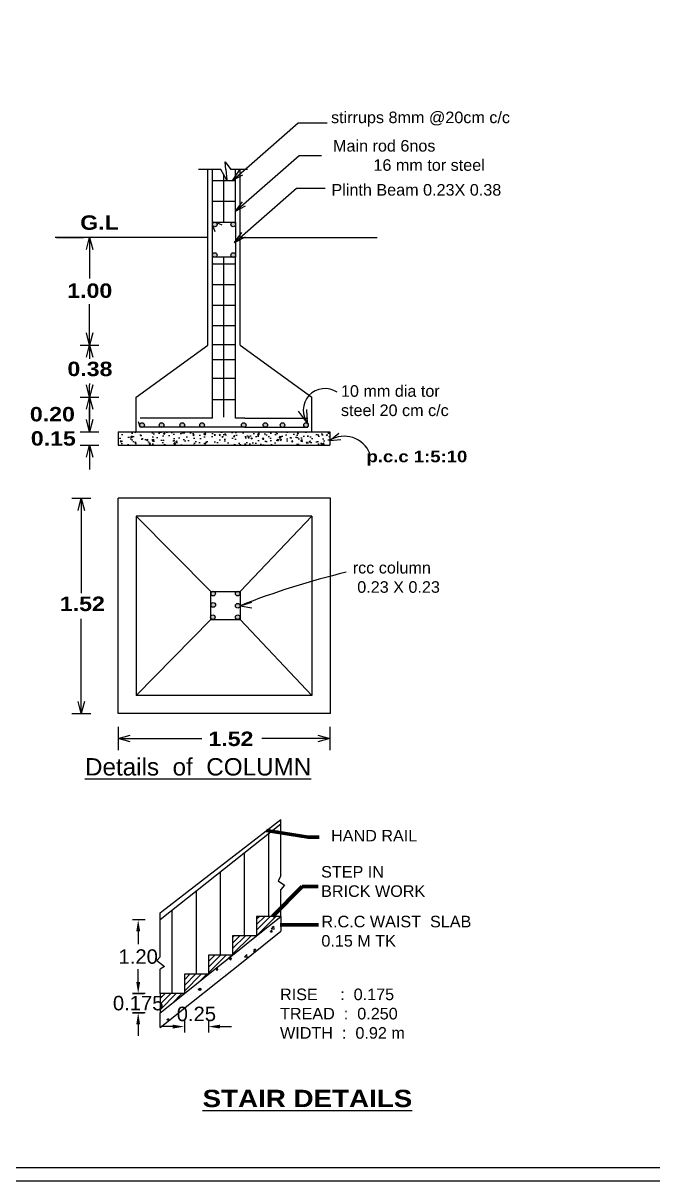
# Model space of a CAD drawing. Header units: metres. Extents: x 0 to 107, y 0 to 69.
# Drawn here: x 28.51 to 39.39, y 0 to 20.02 of the extents above; entities that cross this region are included whole.
import ezdxf

# ---------------------------------------------------------------- set-up
doc = ezdxf.new("R2010")
doc.units = ezdxf.units.M
doc.header["$LTSCALE"] = 0.2
doc.header["$MEASUREMENT"] = 0
doc.header["$PDMODE"] = 2
doc.layers.get('0').update_dxf_attribs({"lineweight": 15})
doc.styles.get("Standard").update_dxf_attribs({"font": 'arial.ttf', "height": 0.25})
doc.styles.add('style1', font='', dxfattribs={"height": 0.2})
doc.styles.get('style1').set_extended_font_data('Arial Black')
doc.dimstyles.get("Standard").update_dxf_attribs({"dimtxt": 0.23, "dimasz": 0.2, "dimexe": 0.12, "dimexo": 0.0625, "dimgap": 0.09, "dimtad": 1, "dimtih": 1, "dimtoh": 1, "dimzin": 1, "dimdsep": 46, "dimtxsty": 'Standard', "dimcen": 0.09, "dimazin": 0, "dimtfac": 1, "dimtix": 1, "dimtofl": 0, "dimtmove": 0, "dimatfit": 0, "dimfxl": 0, "dimtolj": 1, "dimtzin": 0, "dimarcsym": 0})

# ---------------------------------------------------------------- blocks, each defined once
blk = doc.blocks.new('*D21')
at = {"color": 0, "linetype": 'Continuous', "lineweight": -2}
for p, q in [((30.618, 4.515), (30.398, 4.515)), ((30.618, 3.239), (30.398, 3.239))]:
    blk.add_line(p, q, dxfattribs=at)
at = {"color": 0, "lineweight": 25}
for p, q in [((30.498, 4.315), (30.498, 4.094)), ((30.498, 3.439), (30.498, 3.659))]:
    blk.add_line(p, q, dxfattribs=at)
at = {"color": 0}
for points in [[(30.465, 4.315), (30.532, 4.315), (30.498, 4.515)], [(30.465, 3.439), (30.532, 3.439), (30.498, 3.239)]]:
    blk.add_solid(points, dxfattribs=at)
at = {"layer": 'Defpoints', "color": 0}
for p in [(30.879, 4.515), (30.498, 3.239), (30.879, 3.239)]:
    blk.add_point(p, dxfattribs=at)
at = {"color": 0, "lineweight": 25, "insert": (30.498, 3.877), "char_height": 0.25, "attachment_point": 5}
blk.add_mtext('\\A1;1.20', dxfattribs=at)
blk = doc.blocks.new('*D22')
at = {"color": 0, "lineweight": 25}
for p, q in [((30.498, 3.439), (30.498, 3.639)), ((30.498, 2.705), (30.498, 2.505))]:
    blk.add_line(p, q, dxfattribs=at)
at = {"color": 0, "linetype": 'Continuous', "lineweight": -2}
for p, q in [((30.618, 3.239), (30.398, 3.239)), ((30.618, 2.905), (30.398, 2.905))]:
    blk.add_line(p, q, dxfattribs=at)
at = {"color": 0}
for points in [[(30.465, 3.439), (30.532, 3.439), (30.498, 3.239)], [(30.465, 2.705), (30.532, 2.705), (30.498, 2.905)]]:
    blk.add_solid(points, dxfattribs=at)
at = {"layer": 'Defpoints', "color": 0}
for p in [(30.879, 3.239), (30.498, 2.905), (30.879, 2.905)]:
    blk.add_point(p, dxfattribs=at)
at = {"color": 0, "lineweight": 25, "insert": (30.498, 3.072), "char_height": 0.25, "attachment_point": 5}
blk.add_mtext('\\A1;0.175', dxfattribs=at)
blk = doc.blocks.new('*D23')
at = {"color": 0, "lineweight": 25}
for p, q in [((31.096, 2.667), (30.896, 2.667)), ((31.913, 2.667), (32.113, 2.667))]:
    blk.add_line(p, q, dxfattribs=at)
at = {"color": 0, "linetype": 'Continuous', "lineweight": -2}
for p, q in [((31.296, 2.787), (31.296, 2.567)), ((31.713, 2.787), (31.713, 2.567))]:
    blk.add_line(p, q, dxfattribs=at)
at = {"color": 0}
for points in [[(31.096, 2.701), (31.096, 2.634), (31.296, 2.667)], [(31.913, 2.701), (31.913, 2.634), (31.713, 2.667)]]:
    blk.add_solid(points, dxfattribs=at)
at = {"layer": 'Defpoints', "color": 0}
for p in [(31.713, 3.572), (31.296, 3.239), (31.713, 2.667)]:
    blk.add_point(p, dxfattribs=at)
at = {"color": 0, "lineweight": 25, "insert": (31.504, 2.885), "char_height": 0.25, "attachment_point": 5}
blk.add_mtext('\\A1;0.25', dxfattribs=at)

msp = doc.modelspace()

# ---------------------------------------------------------------- hatches: boundary and pattern name
at = {"lineweight": 25}
h = msp.add_hatch(color=7, dxfattribs=at)
h.paths.add_polyline_path([(31.782, 16.544), (31.782, 16.534, 0.939689), (31.862, 16.539, 0.939689)])
h.paths.add_polyline_path([(32.101, 16.54, 1), (32.181, 16.54, 1)])
h.paths.add_polyline_path([(32.101, 16.01, 0.363684), (32.134, 15.971), (32.148, 15.971, 0.363684), (32.181, 16.01, 1)])
h.paths.add_polyline_path([(31.782, 16.016), (31.782, 16.007, 0.944531), (31.862, 16.011, 0.944531)])
h = msp.add_hatch(color=7, dxfattribs=at)
h.paths.add_polyline_path([(30.525, 13.07, 0.293166), (30.548, 13.034), (30.582, 13.034, 0.293166), (30.605, 13.07, 1)])
h.paths.add_polyline_path([(30.862, 13.07, 0.293166), (30.885, 13.034), (30.919, 13.034, 0.293166), (30.942, 13.07, 1)])
h.paths.add_polyline_path([(31.219, 13.07, 0.293166), (31.242, 13.034), (31.275, 13.034, 0.293166), (31.299, 13.07, 1)])
h.paths.add_polyline_path([(31.562, 13.07, 0.293166), (31.586, 13.034), (31.619, 13.034, 0.293166), (31.642, 13.07, 1)])
h.paths.add_polyline_path([(32.282, 13.07, 0.293166), (32.306, 13.034), (32.339, 13.034, 0.293166), (32.362, 13.07, 1)])
h.paths.add_polyline_path([(32.656, 13.071, 0.298745), (32.68, 13.034), (32.712, 13.034, 0.298745), (32.736, 13.071, 1)])
h.paths.add_polyline_path([(33.033, 13.07, 1), (32.953, 13.07, 0.293166), (32.976, 13.034), (33.009, 13.034, 0.293166)])
h.paths.add_polyline_path([(33.359, 13.07, 0.293166), (33.383, 13.034), (33.416, 13.034, 0.293166), (33.439, 13.07, 1)])
h = msp.add_hatch(dxfattribs=at)
h.set_pattern_fill('AR-CONC', scale=0.035, style=0)
h.set_pattern_definition([(50, (-283.26815, -387.432), (0.25104106, -0.02196325), [0.02625, -0.28875]), (355, (-283.26815, -387.432), (-0.04856297, 0.26326725), [0.021, -0.231]), (100.4514, (-283.24723, -387.43383), (0.20247828, 0.24130384), [0.02230907, -0.24539974]), (46.1842, (-283.26815, -387.362), (0.37353437, -0.05793166), [0.039375, -0.433125]), (96.6356, (-283.23702, -387.36683), (0.32713195, 0.34094125), [0.0334636, -0.36809955]), (351.1842, (-283.26815, -387.362), (0.32713168, 0.3409415), [0.0315, -0.3465]), (21, (-283.23315, -387.3795), (0.20891747, -0.14091661), [0.02625, -0.28875]), (326, (-283.23315, -387.3795), (0.08516037, 0.25380252), [0.021, -0.231]), (71.4514, (-283.21574, -387.39124), (0.29407792, 0.11288567), [0.02230907, -0.24539974]), (37.5, (-283.26815, -387.432), (0.00425595, 0.116512849), [0, -0.2282, 0, -0.2345, 0, -0.231875]), (7.5, (-283.26815, -387.432), (0.092074338, 0.1380441), [0, -0.1337, 0, -0.22295, 0, -0.088375]), (327.5, (-283.3462, -387.432), (0.186837853, -0.007894205), [0, -0.0875, 0, -0.273, 0, -0.36225]), (317.5, (-283.3812, -387.432), (0.20411516, 0.035036744), [0, -0.11375, 0, -0.1813, 0, -0.25725])])
h.paths.add_polyline_path([(33.811, 12.954), (30.151, 12.954), (30.151, 12.724), (33.811, 12.724)])
h = msp.add_hatch(color=7, dxfattribs=at)
h.paths.add_polyline_path([(32.179, 9.945, 1), (32.259, 9.945, 1)])
h.paths.add_polyline_path([(32.229, 10.193), (32.207, 10.193, 0.332907), (32.178, 10.155, 1), (32.258, 10.155, 0.332907)])
h.paths.add_polyline_path([(31.834, 10.155, 0.332907), (31.805, 10.193), (31.783, 10.193, 0.332907), (31.754, 10.155, 1)])
h.paths.add_polyline_path([(31.755, 9.96, 1), (31.835, 9.96, 1)])
h.paths.add_polyline_path([(31.753, 9.768), (31.753, 9.729, 0.774568), (31.828, 9.748, 0.774568)])
h.paths.add_polyline_path([(32.178, 9.748, 1), (32.258, 9.748, 1)])

# ---------------------------------------------------------------- linework, layer by layer
at = {"color": 7, "lineweight": 25}
for p, q in [((32.015, 17.487), (32.003, 17.624)), ((32.003, 17.624), (32.099, 17.488)), ((31.927, 17.488), (31.54, 17.488)), ((31.701, 14.454), (31.701, 17.488)), ((31.782, 16.561), (31.782, 17.488)), ((32.031, 17.308), (31.927, 17.488)), ((32.015, 17.487), (32.031, 17.308)), ((32.389, 17.488), (32.099, 17.488)), ((32.136, 17.304), (32.252, 17.477)), ((32.182, 16.581), (32.182, 17.488)), ((32.26, 14.454), (32.26, 17.488)), ((31.795, 17.301), (32.182, 17.301)), ((31.98, 16.581), (31.98, 17.398)), ((32.136, 17.304), (32.307, 17.396)), ((32.176, 17.301), (32.182, 17.301)), ((31.795, 16.941), (32.182, 16.941)), ((32.176, 16.941), (32.182, 16.941)), ((32.182, 16.769), (32.303, 16.933)), ((32.182, 16.769), (32.353, 16.864)), ((31.795, 16.581), (31.782, 16.581)), ((31.782, 15.971), (31.782, 16.581)), ((31.782, 16.527), (31.823, 16.418)), ((31.795, 16.581), (32.182, 16.581)), ((31.838, 16.581), (31.944, 16.535)), ((32.176, 16.581), (32.182, 16.581)), ((32.182, 16.581), (32.182, 15.971)), ((31.701, 16.314), (29.065, 16.314)), ((29.084, 16.314), (29.553, 16.314)), ((29.602, 16.104), (29.658, 16.314)), ((29.658, 16.314), (29.714, 16.104)), ((29.658, 16.314), (29.658, 16.104)), ((32.162, 16.226), (32.288, 16.403)), ((32.162, 16.226), (32.355, 16.323)), ((32.265, 16.314), (34.629, 16.314)), ((29.658, 16.104), (29.658, 15.605)), ((31.782, 13.191), (31.782, 15.98)), ((31.795, 15.861), (31.782, 15.861)), ((31.795, 15.861), (32.182, 15.861)), ((31.98, 13.208), (31.98, 15.971)), ((32.176, 15.861), (32.182, 15.861)), ((32.182, 13.191), (32.182, 15.971)), ((31.795, 15.501), (31.782, 15.501)), ((31.795, 15.501), (32.182, 15.501)), ((32.176, 15.501), (32.182, 15.501)), ((29.658, 14.664), (29.658, 15.163)), ((31.782, 15.144), (32.182, 15.144)), ((29.658, 14.454), (29.602, 14.664)), ((29.714, 14.664), (29.658, 14.454)), ((29.658, 14.454), (29.658, 14.664)), ((31.782, 14.792), (32.182, 14.792)), ((29.495, 14.454), (29.82, 14.454)), ((29.602, 14.244), (29.658, 14.454)), ((29.658, 14.454), (29.714, 14.244)), ((29.658, 14.454), (29.658, 14.244)), ((30.461, 13.554), (31.701, 14.454)), ((31.782, 14.465), (32.182, 14.465)), ((32.26, 14.454), (33.501, 13.554)), ((29.658, 14.244), (29.658, 14.218)), ((31.782, 14.201), (32.182, 14.201)), ((31.782, 13.88), (32.182, 13.88)), ((29.658, 13.554), (29.602, 13.764)), ((29.658, 13.789), (29.658, 13.764)), ((29.714, 13.764), (29.658, 13.554)), ((29.658, 13.554), (29.658, 13.764)), ((29.495, 13.554), (29.82, 13.554)), ((29.602, 13.344), (29.658, 13.554)), ((29.658, 13.554), (29.714, 13.344)), ((29.658, 13.554), (29.658, 13.344)), ((30.461, 12.954), (30.461, 13.554)), ((31.782, 13.511), (32.182, 13.511)), ((33.501, 12.954), (33.501, 13.554)), ((29.658, 13.164), (29.658, 13.374)), ((29.658, 13.344), (29.658, 13.164)), ((33.424, 13.102), (33.27, 13.31)), ((33.424, 13.102), (33.416, 13.341)), ((33.501, 13.116), (33.501, 13.313)), ((29.658, 12.954), (29.602, 13.164)), ((29.658, 12.954), (29.602, 13.164)), ((29.714, 13.164), (29.658, 12.954)), ((29.658, 12.954), (29.658, 13.164)), ((29.714, 13.164), (29.658, 12.954)), ((29.658, 12.954), (29.658, 13.164)), ((30.532, 13.034), (30.503, 13.128)), ((31.782, 13.191), (30.532, 13.191)), ((32.342, 13.034), (30.532, 13.034)), ((32.342, 13.191), (32.182, 13.191)), ((32.342, 13.191), (33.432, 13.191)), ((32.342, 13.034), (33.432, 13.034)), ((29.495, 12.954), (29.82, 12.954)), ((30.151, 12.954), (33.811, 12.954)), ((30.151, 12.954), (30.151, 12.724)), ((33.811, 12.954), (33.811, 12.724)), ((33.811, 12.805), (33.966, 12.932)), ((33.811, 12.805), (34.002, 12.82)), ((29.495, 12.724), (29.82, 12.724)), ((29.602, 12.514), (29.658, 12.724)), ((29.658, 12.724), (29.714, 12.514)), ((29.658, 12.724), (29.658, 12.514)), ((30.151, 12.724), (33.811, 12.724)), ((29.658, 12.514), (29.658, 12.304)), ((29.353, 11.803), (29.678, 11.803)), ((29.459, 11.593), (29.515, 11.803)), ((29.515, 11.803), (29.572, 11.593)), ((29.515, 11.803), (29.515, 11.593)), ((33.822, 11.803), (30.151, 11.803)), ((30.151, 8.082), (30.151, 11.803)), ((33.822, 8.082), (33.822, 11.803)), ((29.515, 11.593), (29.515, 10.164)), ((33.501, 11.493), (30.461, 11.493)), ((30.461, 11.493), (30.461, 8.392)), ((31.753, 10.193), (30.461, 11.493)), ((32.26, 10.193), (33.501, 11.493)), ((33.501, 11.493), (33.501, 8.392)), ((31.753, 10.193), (32.26, 10.193)), ((31.753, 9.707), (31.753, 10.193)), ((32.26, 10.193), (32.26, 9.707)), ((32.26, 9.946), (32.462, 10.008)), ((32.26, 9.946), (32.462, 9.908)), ((29.515, 8.292), (29.515, 9.721)), ((31.753, 9.707), (30.461, 8.392)), ((31.753, 9.707), (32.26, 9.707)), ((32.26, 9.707), (33.501, 8.392)), ((29.515, 8.082), (29.459, 8.292)), ((29.572, 8.292), (29.515, 8.082)), ((29.515, 8.082), (29.515, 8.292)), ((33.501, 8.392), (30.461, 8.392)), ((29.353, 8.082), (29.678, 8.082)), ((33.822, 8.082), (30.151, 8.082)), ((30.151, 7.853), (30.151, 7.448)), ((33.811, 7.853), (33.811, 7.448)), ((30.151, 7.65), (30.361, 7.707)), ((30.361, 7.594), (30.151, 7.65)), ((30.151, 7.65), (30.361, 7.65)), ((30.361, 7.65), (31.596, 7.65)), ((33.601, 7.65), (32.634, 7.65)), ((33.601, 7.707), (33.811, 7.65)), ((33.811, 7.65), (33.601, 7.594)), ((33.811, 7.65), (33.601, 7.65)), ((30.904, 4.656), (32.963, 6.25)), ((32.963, 5.274), (32.963, 6.25)), ((32.963, 6.169), (30.879, 4.515)), ((32.812, 6.045), (33.434, 5.944)), ((32.754, 4.572), (32.754, 6.003)), ((32.337, 4.239), (32.337, 5.672)), ((31.921, 3.905), (31.921, 5.342)), ((32.963, 5.274), (32.917, 5.188)), ((31.504, 3.572), (31.504, 5.011)), ((32.917, 5.188), (33.025, 5.116)), ((33.025, 5.116), (32.963, 5.041)), ((32.963, 4.572), (32.963, 5.041)), ((30.879, 4.636), (30.904, 4.656)), ((30.879, 3.876), (30.879, 4.636)), ((31.087, 3.239), (31.087, 4.68)), ((32.546, 4.572), (32.546, 4.239)), ((32.963, 4.572), (32.546, 4.572)), ((32.546, 4.239), (32.963, 4.572)), ((32.546, 4.53), (32.588, 4.572)), ((32.546, 4.433), (32.685, 4.572)), ((32.546, 4.335), (32.782, 4.572)), ((32.548, 4.24), (32.88, 4.572)), ((32.891, 4.501), (32.891, 4.501)), ((32.963, 4.572), (32.963, 4.316)), ((33.152, 4.428), (33.614, 4.428)), ((32.546, 4.239), (32.129, 4.239)), ((32.129, 3.905), (32.546, 4.239)), ((32.129, 4.239), (32.129, 3.905)), ((32.129, 4.239), (32.129, 3.905)), ((32.129, 4.21), (32.157, 4.239)), ((32.129, 4.113), (32.255, 4.239)), ((32.129, 4.016), (32.352, 4.239)), ((32.129, 3.919), (32.449, 4.239)), ((32.602, 4.206), (32.602, 4.206)), ((32.635, 4.288), (32.635, 4.288)), ((32.671, 4.082), (32.963, 4.316)), ((32.76, 4.304), (32.76, 4.304)), ((32.783, 4.308), (32.807, 4.337)), ((32.783, 4.308), (32.813, 4.305)), ((32.799, 4.356), (32.799, 4.356)), ((32.801, 4.327), (32.801, 4.327)), ((32.804, 4.361), (32.843, 4.402)), ((32.804, 4.361), (32.848, 4.354)), ((32.807, 4.393), (32.807, 4.393)), ((32.813, 4.305), (32.808, 4.337)), ((32.848, 4.354), (32.843, 4.402)), ((32.254, 3.749), (32.671, 4.082)), ((32.409, 4.052), (32.409, 4.052)), ((32.497, 4.001), (32.532, 4.015)), ((32.503, 4.09), (32.503, 4.09)), ((32.522, 3.985), (32.532, 4.015)), ((32.54, 4.158), (32.54, 4.158)), ((32.628, 4.107), (32.628, 4.107)), ((32.793, 4.19), (32.793, 4.19)), ((30.879, 3.876), (30.818, 3.811)), ((30.818, 3.811), (30.955, 3.704)), ((31.713, 3.905), (31.713, 3.572)), ((31.713, 3.572), (32.129, 3.905)), ((32.129, 3.905), (31.713, 3.905)), ((31.713, 3.891), (31.727, 3.905)), ((31.713, 3.794), (31.824, 3.905)), ((31.713, 3.697), (31.921, 3.905)), ((31.713, 3.599), (32.019, 3.905)), ((32.062, 3.851), (32.116, 3.905)), ((32.077, 3.84), (32.112, 3.854)), ((32.077, 3.84), (32.102, 3.823)), ((32.102, 3.823), (32.112, 3.854)), ((32.238, 3.961), (32.238, 3.961)), ((32.277, 3.956), (32.277, 3.956)), ((32.337, 3.874), (32.375, 3.915)), ((32.337, 3.874), (32.381, 3.867)), ((32.344, 3.894), (32.344, 3.894)), ((32.371, 3.893), (32.371, 3.893)), ((32.381, 3.867), (32.375, 3.915)), ((32.494, 3.963), (32.518, 3.992)), ((32.494, 3.963), (32.519, 3.961)), ((32.497, 4.001), (32.522, 3.985)), ((32.505, 3.95), (32.505, 3.95)), ((32.523, 3.964), (32.518, 3.992)), ((32.534, 3.991), (32.534, 3.991)), ((30.955, 3.704), (30.879, 3.663)), ((30.879, 3.239), (30.879, 3.663)), ((31.838, 3.416), (32.254, 3.749)), ((31.846, 3.65), (31.87, 3.679)), ((31.846, 3.65), (31.876, 3.647)), ((31.876, 3.647), (31.87, 3.679)), ((31.924, 3.654), (31.924, 3.654)), ((32.011, 3.752), (32.011, 3.752)), ((32.096, 3.704), (32.096, 3.704)), ((32.139, 3.707), (32.139, 3.707)), ((32.271, 3.79), (32.271, 3.79)), ((31.296, 3.239), (31.713, 3.572)), ((31.713, 3.572), (31.296, 3.572)), ((31.296, 3.572), (31.296, 3.239)), ((31.296, 3.572), (31.296, 3.572)), ((31.296, 3.474), (31.393, 3.572)), ((31.296, 3.377), (31.491, 3.572)), ((31.296, 3.28), (31.588, 3.572)), ((31.421, 3.082), (31.838, 3.416)), ((31.575, 3.462), (31.685, 3.572)), ((31.603, 3.432), (31.603, 3.432)), ((31.613, 3.407), (31.613, 3.407)), ((31.633, 3.494), (31.633, 3.494)), ((31.753, 3.554), (31.753, 3.554)), ((31.774, 3.463), (31.774, 3.463)), ((31.793, 3.457), (31.793, 3.457)), ((31.925, 3.544), (31.925, 3.544)), ((32.005, 3.586), (32.005, 3.586)), ((30.397, 3.239), (30.599, 3.239)), ((30.879, 3.239), (30.879, 2.905)), ((30.879, 2.905), (31.296, 3.239)), ((31.296, 3.239), (30.879, 3.239)), ((30.879, 3.155), (30.963, 3.239)), ((30.879, 3.058), (31.06, 3.239)), ((30.879, 2.96), (31.157, 3.239)), ((31.089, 3.073), (31.255, 3.239)), ((31.346, 3.219), (31.346, 3.219)), ((31.408, 3.22), (31.408, 3.22)), ((31.472, 3.235), (31.472, 3.235)), ((31.49, 3.352), (31.49, 3.352)), ((31.532, 3.269), (31.532, 3.269)), ((31.535, 3.316), (31.57, 3.33)), ((31.535, 3.316), (31.56, 3.299)), ((31.557, 3.305), (31.581, 3.334)), ((31.557, 3.305), (31.587, 3.303)), ((31.56, 3.299), (31.57, 3.33)), ((31.587, 3.302), (31.581, 3.334)), ((31.747, 3.387), (31.747, 3.387)), ((30.879, 2.649), (31.421, 3.082)), ((31.215, 3.021), (31.215, 3.021)), ((31.224, 3.148), (31.224, 3.148)), ((31.34, 3.038), (31.34, 3.038)), ((31.484, 3.185), (31.484, 3.185)), ((30.397, 2.906), (30.599, 2.906)), ((30.879, 2.649), (30.879, 2.905)), ((30.928, 2.87), (30.928, 2.87)), ((30.965, 2.95), (30.965, 2.95)), ((30.993, 2.792), (31.028, 2.806)), ((31.018, 2.775), (31.028, 2.806)), ((31.044, 2.976), (31.044, 2.976)), ((31.083, 2.824), (31.083, 2.824)), ((31.149, 2.909), (31.149, 2.909)), ((31.218, 2.982), (31.218, 2.982)), ((31.268, 2.96), (31.292, 2.989)), ((31.268, 2.96), (31.268, 2.96)), ((31.293, 2.98), (31.292, 2.989)), ((30.498, 2.725), (30.498, 2.545)), ((30.944, 2.722), (30.944, 2.722)), ((30.959, 2.783), (30.959, 2.783)), ((30.993, 2.792), (31.018, 2.776))]:
    msp.add_line(p, q, dxfattribs=at)
for points in [[(68.797, 69.123), (0, 69.123), (0, 0), (68.797, 0)], [(68.567, 68.894), (0.23, 68.894), (0.23, 0.23), (68.567, 0.23)]]:
    msp.add_lwpolyline(points, close=True, dxfattribs=at)
for points in [[(32.136, 17.304), (33.265, 18.295), (33.762, 18.295)], [(32.182, 16.769), (33.282, 17.732), (33.668, 17.732)], [(32.162, 16.226), (33.233, 17.164), (33.73, 17.164)], [(31.782, 16.581), (32.182, 16.581)], [(32.182, 15.971), (31.782, 15.971)]]:
    msp.add_lwpolyline(points, dxfattribs=at)
for centre in [(31.822, 16.539), (32.141, 16.54), (31.822, 16.011), (32.141, 16.01), (30.565, 13.07), (30.902, 13.07), (31.259, 13.07), (31.602, 13.07), (32.322, 13.07), (32.696, 13.071), (32.993, 13.07), (33.399, 13.07), (31.794, 10.155), (32.218, 10.155), (31.795, 9.96), (32.219, 9.945), (31.788, 9.748), (32.218, 9.748)]:
    msp.add_circle(centre, 0.04, dxfattribs=at)
for centre, radius, start, end in [((33.729, 13.324), 0.378, 56.0001, 219.1524), ((34.061, 12.399), 0.477, 22.0827, 121.5556), ((37.242, -2.652), 13.547, 103.4518, 111.5776)]:
    msp.add_arc(centre, radius, start, end, dxfattribs=at)
for points in [[(30.468, 3.419), (30.528, 3.419), (30.498, 3.239)], [(30.468, 2.725), (30.528, 2.725), (30.498, 2.905)]]:
    msp.add_solid(points, dxfattribs=at)

# ---------------------------------------------------------------- texts
at = {"color": 7, "lineweight": 25, "attachment_point": 1}
for s, insert, char_height, width in [('stirrups 8mm @20cm c/c', (33.832, 18.491), 0.2, 9.12449), ('Main rod 6nos \\P         16 mm tor steel', (33.866, 18), 0.2, 9.12449), ('Plinth Beam 0.23X 0.38', (33.839, 17.238), 0.2, 9.12449), ('10 mm dia tor \\Psteel 20 cm c/c', (34.003, 13.759), 0.2, 9.12449), ('rcc column\\P 0.23 X 0.23', (34.207, 10.703), 0.2, 9.12449), ('\\pt3;{\\L Details  of  COLUMN}', (29.462, 7.31), 0.3, 8.14667), ('HAND RAIL', (33.832, 6.069), 0.2, 1.72306), ('STEP IN\\PBRICK WORK', (33.66, 5.444), 0.2, 2.05084), ('R.C.C WAIST  SLAB 0.15 M TK', (33.665, 4.584), 0.2, 2.87832), ('RISE     :  0.175 TREAD  :  0.250{\\H1.85235x; }\\PWIDTH  :  0.92 m{\\H1.55689x; }', (32.95, 3.325), 0.2, 2.51605)]:
    msp.add_mtext(s, dxfattribs=dict(at, insert=insert, char_height=char_height, width=width))
at = {"color": 7, "lineweight": 25, "attachment_point": 1, "style": 'style1'}
for s, insert, char_height, width in [('G.L', (29.496, 16.697), 0.25, 9.12449), ('1.00', (29.272, 15.519), 0.25, 9.12449), ('0.38', (29.275, 14.166), 0.25, 9.12449), ('0.20', (28.626, 13.383), 0.25, 9.12449), ('0.15', (28.642, 12.964), 0.25, 9.12449), ('p.c.c 1:5:10', (34.445, 12.627), 0.2, 9.12449), ('1.52', (29.144, 10.104), 0.25, 9.12449), ('1.52', (31.712, 7.769), 0.25, 9.12449), ('{\\fArial Black|b1|i0|c0|p34;\\LSTAIR DETAILS}', (31.611, 1.575), 0.3, 3.71899)]:
    msp.add_mtext(s, dxfattribs=dict(at, insert=insert, char_height=char_height, width=width))

# ---------------------------------------------------------------- dimensions: what is measured, and where the dimension line sits
at = {"color": 7, "lineweight": 25}
for base, p1, p2, text, picture, middle in [((30.498, 3.239), (30.879, 4.515), (30.879, 3.239), '1.20', '*D21', (30.498, 3.877)), ((30.498, 2.905), (30.879, 3.239), (30.879, 2.905), '0.175', '*D22', (30.498, 3.072))]:
    dim = msp.add_linear_dim(base=base, p1=p1, p2=p2, angle=90, text=text, dimstyle='Standard', override={"dimtxt": 0.22, "dimexe": 0.1, "dimlwd": 25}, dxfattribs=at)
    dim.commit()
    dim.dimension.update_dxf_attribs({"geometry": picture, "text_midpoint": middle})
dim = msp.add_linear_dim(base=(31.713, 2.667), p1=(31.296, 3.239), p2=(31.713, 3.572), text='0.25', dimstyle='Standard', override={"dimtxt": 0.22, "dimexe": 0.1, "dimtad": 3, "dimlwd": 25}, dxfattribs=at)
dim.commit()
dim.dimension.update_dxf_attribs({"geometry": '*D23', "text_midpoint": (31.504, 2.667), "dimtype": 160})

# ---------------------------------------------------------------- leaders
for points in [[(32.718, 6.061), (33.434, 5.944), (33.625, 5.944)], [(32.818, 4.572), (33.335, 5.088), (33.609, 5.088)], [(32.954, 4.428), (33.614, 4.428)]]:
    msp.add_leader(points, dimstyle='Standard', override={"dimtxt": 0.22, "dimexe": 0.1, "dimgap": 0.09, "dimtad": 0, "dimfxl": 0.1, "dimlwd": 65535}, dxfattribs=at)

doc.saveas('drawing.dxf')
